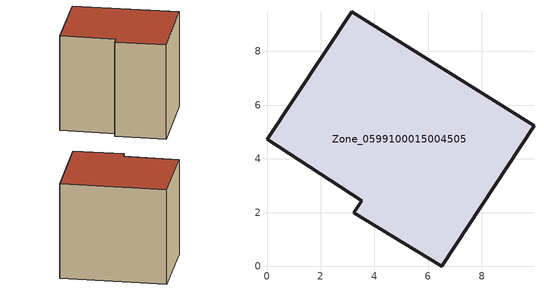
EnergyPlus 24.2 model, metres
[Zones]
Zone_0599100015004505
 floor ground (C_G): 3.15,9.47 9.94,5.23 6.51,0 3.23,2 3.52,2.44 0,4.73 z0.88
 wall outside (C_F): 9.94,5.23 3.15,9.47 0,4.73 3.52,2.44 3.23,2 6.51,0 9.94,5.23 z0.88:8.51
 roof outside (C_R): 6.51,0 9.94,5.23 3.15,9.47 0,4.73 3.52,2.44 3.23,2 z8.51
[BUILDING]
Pand.0599100015004505: North Axis=0; Terrain=City; Loads Convergence Tolerance Value=0.04; Temperature Convergence Tolerance Value=0.4; Solar Distribution=FullExterior; Maximum Number of Warmup Days=25; Minimum Number of Warmup Days=1
[Site:Location]
Rotterdam.The.Hague.AP_ZH_NLD Design_Conditions: Latitude=51.96; Longitude=4.45; Time Zone=1; Elevation=-4.5
[SITE:GROUNDTEMPERATURE:BUILDINGSURFACE]
18, 18, 18, 18, 18, 18, 18, 18, 18, 18, 18, 18
[MATERIAL] Thermal Absorptance=0.9; Solar Absorptance=0.7; Visible Absorptance=0.7
Name | Roughness | Thickness | Conductivity | Density | Specific Heat
G.TI.1965-1974 | MediumSmooth | 0.15 | 0.882353 | 540 | 1210
F.TI.1965-1974 | Rough | 0.3 | 0.697674 | 1920 | 840
R.TI.1965-1974 | MediumRough | 0.2 | 0.232558 | 1500 | 1000
[CONSTRUCTION]
C_G: G.TI.1965-1974
C_F: F.TI.1965-1974
C_R: R.TI.1965-1974
[ZONE]
Zone_0599100015004505: Type=1; Multiplier=1; Ceiling Height=Autocalculate; Volume=Autocalculate; Floor Area=autocalculate; Part of Total Floor Area=Yes
[ZONEINFILTRATION:DESIGNFLOWRATE]
Infil_Zone_0599100015004505: Zone or ZoneList or Space or SpaceList=Zone_0599100015004505; Schedule=AlwaysOn; Design Flow Rate Calculation Method=Flow/Area; Flow Rate per Floor Area=0.003; Constant Term Coefficient=1; Temperature Term Coefficient=0; Velocity Term Coefficient=0; Velocity Squared Term Coefficient=0
[HVACTEMPLATE:ZONE:IDEALLOADSAIRSYSTEM]
Zone_0599100015004505: Maximum Heating Supply Air Temperature=50; Minimum Cooling Supply Air Temperature=13; Maximum Heating Supply Air Humidity Ratio=0.0156; Minimum Cooling Supply Air Humidity Ratio=0.0077; Heating Limit=NoLimit; Cooling Limit=NoLimit; Dehumidification Control Type=ConstantSensibleHeatRatio; Cooling Sensible Heat Ratio=0.7; Dehumidification Setpoint=60; Humidification Control Type=None; Humidification Setpoint=30; Outdoor Air Method=None; Outdoor Air Flow Rate per Person=0.00944; Outdoor Air Flow Rate per Zone Floor Area=0; Outdoor Air Flow Rate per Zone=0; Demand Controlled Ventilation Type=None; Outdoor Air Economizer Type=NoEconomizer; Heat Recovery Type=None; Sensible Heat Recovery Effectiveness=0.7; Latent Heat Recovery Effectiveness=0.65
[ZONECONTROL:THERMOSTAT]
ThermostatControl_Zone_0599100015004505: Zone or ZoneList=Zone_0599100015004505; Control Type Schedule=DualSetpointControlType; Control 1=Thermostat_Zone_0599100015004505; Temperature Difference Between Cutout And Setpoint=0
[THERMOSTATSETPOINT:DUALSETPOINT]
Thermostat_Zone_0599100015004505: Heating Setpoint Temperature Schedule=HeatingSetpoint_Zone_0599100015004505; Cooling Setpoint Temperature Schedule=CoolingSetpoint_Zone_0599100015004505
[SCHEDULE:COMPACT]
HeatingSetpoint_Zone_0599100015004505: Through: 12/31, For: AllDays, Until: 24:00, 21
CoolingSetpoint_Zone_0599100015004505: Through: 12/31, For: AllDays, Until: 24:00, 24
DualSetpointControlType: Through: 12/31, For: AllDays, Until: 24:00, 4
AlwaysOn: Through: 12/31, For: AllDays, Until: 24:00, 1
